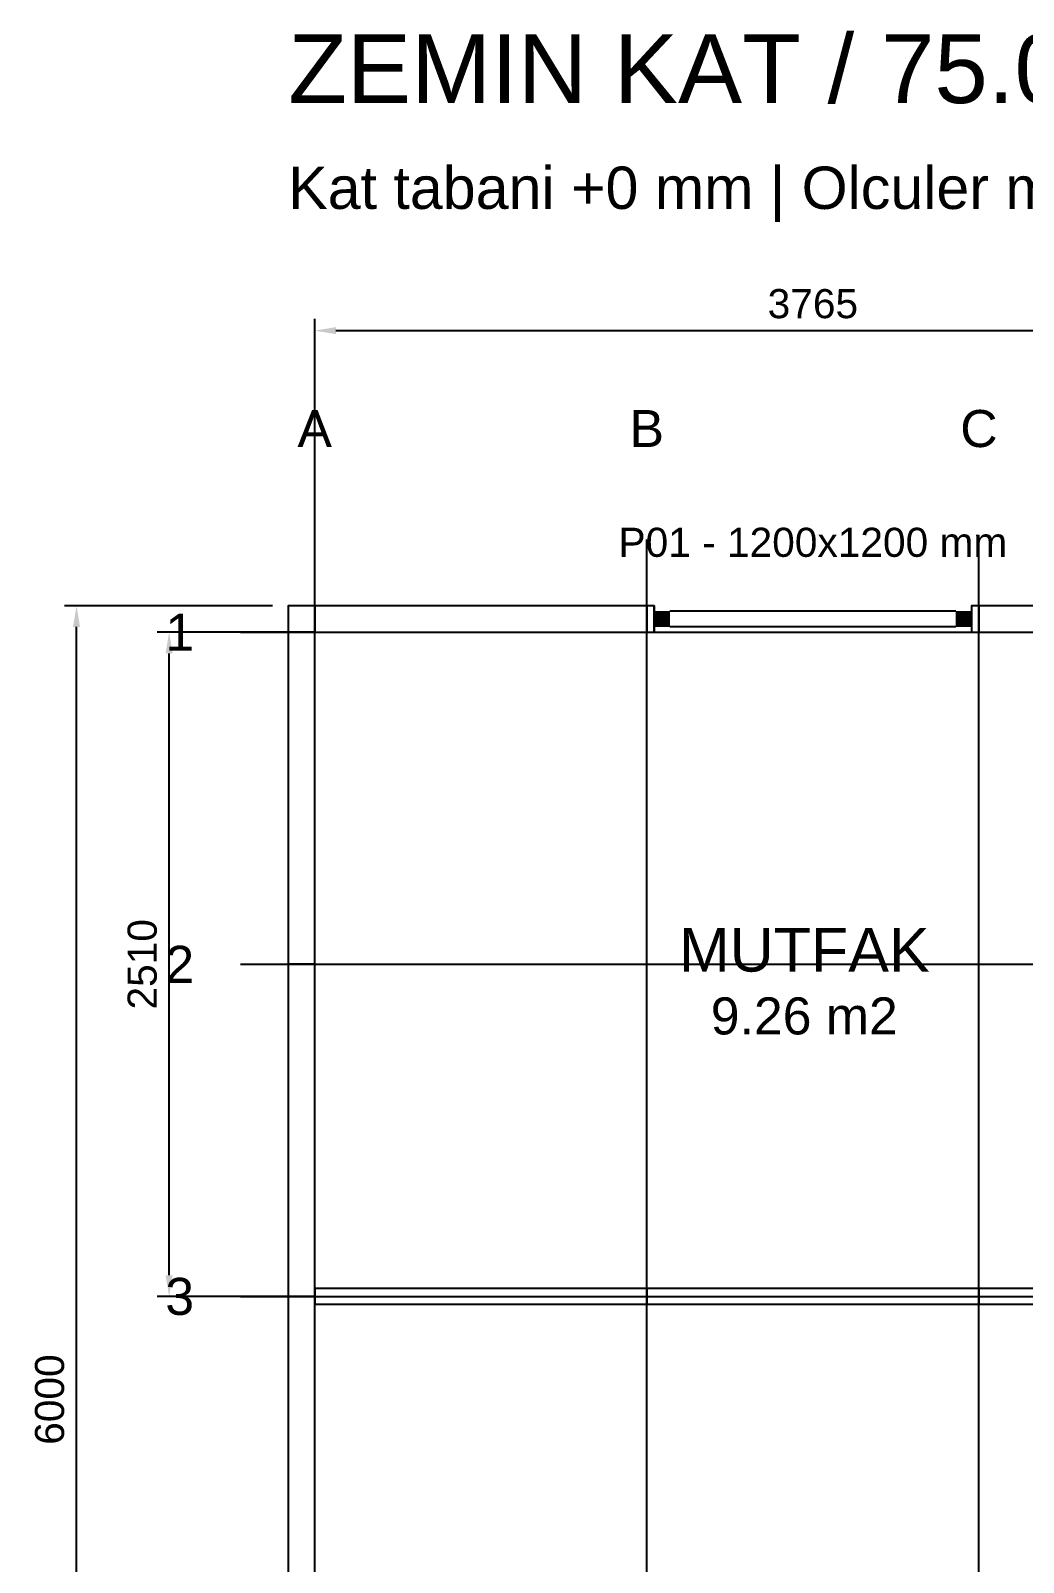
# Model space of a CAD drawing. Header units: millimetres. Extents: x -973 to 28250, y -35942 to 8545.
# Drawn here: x -973 to 2778, y -10615 to -4826 of the extents above; entities that cross this region are included whole.
import ezdxf
from ezdxf.enums import TextEntityAlignment as Align

# ---------------------------------------------------------------- set-up
doc = ezdxf.new("R2010")
doc.units = ezdxf.units.MM
for name, color, linetype in [('PENCERE', 10, 'Continuous'), ('R02_AKS', 8, 'Continuous'), ('R02_DUVAR', 7, 'Continuous'), ('R02_KOLON', 3, 'Continuous'), ('R02_OLCU', 4, 'Continuous'), ('R02_OZEL', 6, 'Continuous'), ('R02_PENCERE', 4, 'Continuous'), ('R02_YAZI', 7, 'Continuous')]:
    doc.layers.add(name, color=color, linetype=linetype)
doc.styles.get("Standard").update_dxf_attribs({"font": 'Arial.ttf'})
doc.dimstyles.new('ISO-25', dxfattribs={"dimtxt": 12, "dimasz": 3, "dimexe": 1.25, "dimexo": 0.625, "dimgap": 4, "dimtad": 1, "dimtxsty": 'Standard', "dimcen": 2.5, "dimadec": 0, "dimazin": 0, "dimtfac": 1, "dimtmove": 0, "dimatfit": 3, "dimfxl": 1, "dimarcsym": 0})

# ---------------------------------------------------------------- blocks, each defined once
blk = doc.blocks.new('R02_CK_D01_H_1_1_P')
blk.add_lwpolyline([(0, 0), (1255, 0), (1255, 100), (0, 100)], close=True)
blk = doc.blocks.new('R02_SRC_P01')
at = {"layer": 'PENCERE', "color": 1}
for p, q in [((53387.01, 8192.86), (53397.01, 8192.86)), ((53389.01, 8186.86), (53389.01, 8078.86)), ((53395.01, 8186.86), (53395.01, 8078.86)), ((53387.01, 8072.86), (53397.01, 8072.86))]:
    blk.add_line(p, q, dxfattribs=at)
for points in [[(53389.01, 8192.86), (53389.01, 8186.86), (53395.01, 8192.86), (53395.01, 8186.86)], [(53389.01, 8072.86), (53389.01, 8078.86), (53395.01, 8072.86), (53395.01, 8078.86)]]:
    blk.add_solid(points, dxfattribs=at)
blk = doc.blocks.new('R02_CK_D05_H_1_1_P')
for points in [[(0, 0), (27.5, 0), (27.5, 100), (0, 100)], [(1227.5, 0), (1255, 0), (1255, 100), (1227.5, 100)]]:
    blk.add_lwpolyline(points, close=True)
at = {"xscale": 10, "yscale": 10, "rotation": 270}
blk.add_blockref('R02_SRC_P01', (-80701.10801, 533970.0577), dxfattribs=at)
blk = doc.blocks.new('R02_CK_D01_V_1_1_P')
blk.add_lwpolyline([(0, 0), (1255, 0), (1255, 100), (0, 100)], close=True)
blk = doc.blocks.new('R02_CK_I01_H_1_1_P')
blk.add_lwpolyline([(0, 0), (1255, 0), (1255, 60), (0, 60)], close=True)
blk = doc.blocks.new('R02_CK_I04_H_1_1_P')
blk.add_lwpolyline([(0, 0), (1225, 0), (1225, 60), (0, 60)], close=True)
blk = doc.blocks.new('*D305')
at = {"layer": 'Defpoints', "color": 0, "transparency": 16777216}
for p in [(-800, -7000), (0, -7000), (0, -13000)]:
    blk.add_point(p, dxfattribs=at)
at = {"layer": 'R02_OLCU', "color": 4, "lineweight": -2, "transparency": 16777216}
for p, q in [((-60, -7000), (-845, -7000)), ((-800, -12920), (-800, -7080)), ((-60, -13000), (-845, -13000))]:
    blk.add_line(p, q, dxfattribs=at)
at = {"layer": 'R02_OLCU', "color": 4, "transparency": 16777216}
for points in [[(-813.3, -7080), (-786.7, -7080), (-800, -7000)], [(-813.3, -12920), (-786.7, -12920), (-800, -13000)]]:
    blk.add_solid(points, dxfattribs=at)
at = {"layer": 'R02_OLCU', "color": 4, "transparency": 16777216, "insert": (-901.2, -10000), "char_height": 110, "attachment_point": 5, "rotation": 90}
blk.add_mtext('6000', dxfattribs=at)
blk = doc.blocks.new('*D306')
at = {"layer": 'Defpoints', "color": 0, "transparency": 16777216}
for p in [(3865, -5960), (100, -7000), (3865, -7000)]:
    blk.add_point(p, dxfattribs=at)
at = {"layer": 'R02_OLCU', "color": 4, "lineweight": -2, "transparency": 16777216}
for p, q in [((100, -6940), (100, -5915)), ((180, -5960), (3785, -5960)), ((3865, -6940), (3865, -5915))]:
    blk.add_line(p, q, dxfattribs=at)
at = {"layer": 'R02_OLCU', "color": 4, "transparency": 16777216}
for points in [[(180, -5946.7), (180, -5973.3), (100, -5960)], [(3785, -5946.7), (3785, -5973.3), (3865, -5960)]]:
    blk.add_solid(points, dxfattribs=at)
at = {"layer": 'R02_OLCU', "color": 4, "transparency": 16777216, "insert": (1982.5, -5858.8), "char_height": 110, "attachment_point": 5}
blk.add_mtext('3765', dxfattribs=at)
blk = doc.blocks.new('*D310')
at = {"layer": 'Defpoints', "color": 0, "transparency": 16777216}
for p in [(-450, -7100), (100, -7100), (100, -9610)]:
    blk.add_point(p, dxfattribs=at)
at = {"layer": 'R02_OLCU', "color": 4, "lineweight": -2, "transparency": 16777216}
for p, q in [((40, -7100), (-495, -7100)), ((-450, -9530), (-450, -7180)), ((40, -9610), (-495, -9610))]:
    blk.add_line(p, q, dxfattribs=at)
at = {"layer": 'R02_OLCU', "color": 4, "transparency": 16777216}
for points in [[(-463.3, -7180), (-436.7, -7180), (-450, -7100)], [(-463.3, -9530), (-436.7, -9530), (-450, -9610)]]:
    blk.add_solid(points, dxfattribs=at)
at = {"layer": 'R02_OLCU', "color": 4, "transparency": 16777216, "insert": (-551.2, -8355), "char_height": 110, "attachment_point": 5, "rotation": 90}
blk.add_mtext('2510', dxfattribs=at)

msp = doc.modelspace()

# ---------------------------------------------------------------- linework, layer by layer
at = {"layer": 'R02_AKS'}
for p, q in [((100, -13180), (100, -6750)), ((1355, -13180), (1355, -6750)), ((2610, -13180), (2610, -6750)), ((-180, -7100), (12750, -7100)), ((-180, -8355), (12750, -8355)), ((-180, -9610), (12750, -9610))]:
    msp.add_line(p, q, dxfattribs=at)
at = {"layer": 'R02_KOLON'}
msp.add_lwpolyline([(0, -7100), (100, -7100), (100, -7000), (0, -7000)], close=True, dxfattribs=at)

# ---------------------------------------------------------------- block references
at = {"layer": 'R02_DUVAR'}
for name, p in [('R02_CK_D01_H_1_1_P', (100, -7100)), ('R02_CK_D05_H_1_1_P', (1355, -7100)), ('R02_CK_D01_H_1_1_P', (2610, -7100)), ('R02_CK_I01_H_1_1_P', (100, -9640)), ('R02_CK_I01_H_1_1_P', (1355, -9640))]:
    msp.add_blockref(name, p, dxfattribs=at)
at = {"layer": 'R02_DUVAR', "rotation": 90}
for p in [(100, -8355), (100, -9610), (100, -10865)]:
    msp.add_blockref('R02_CK_D01_V_1_1_P', p, dxfattribs=at)
at = {"layer": 'R02_OZEL'}
msp.add_blockref('R02_CK_I04_H_1_1_P', (2610, -9640), dxfattribs=at)

# ---------------------------------------------------------------- texts
at = {"layer": 'R02_AKS'}
for s, p in [('A', (100, -6330)), ('B', (1355, -6330)), ('C', (2610, -6330)), ('1', (-410, -7100)), ('2', (-410, -8355)), ('3', (-410, -9610))]:
    msp.add_text(s, height=140, dxfattribs=at).set_placement(p, align=Align.MIDDLE_CENTER)
at = {"layer": 'R02_PENCERE'}
msp.add_text('P01 - 1200x1200 mm', height=110, dxfattribs=at).set_placement((1982.5, -6760), align=Align.MIDDLE_CENTER)
at = {"layer": 'R02_YAZI'}
for s, height, p in [('ZEMIN KAT / 75.00 m2 BRUT', 260, (0, -5100)), ('Kat tabani +0 mm | Olculer mm | 1255 mm akslar', 160, (0, -5500))]:
    msp.add_text(s, height=height, dxfattribs=at).set_placement(p)
for s, height, p in [('MUTFAK', 165, (1950, -8300)), ('9.26 m2', 140, (1950, -8550))]:
    msp.add_text(s, height=height, dxfattribs=at).set_placement(p, align=Align.MIDDLE_CENTER)

# ---------------------------------------------------------------- dimensions: what is measured, and where the dimension line sits
at = {"layer": 'R02_OLCU'}
dim = msp.add_linear_dim(base=(3865, -5960), p1=(100, -7000), p2=(3865, -7000), dimstyle='ISO-25', override={"dimtxt": 110, "dimasz": 80, "dimexe": 45, "dimexo": 60, "dimgap": 45, "dimdec": 1, "dimclrd": 4, "dimclre": 4, "dimclrt": 4, "dimtix": 1, "dimatfit": 1}, dxfattribs=at)
dim.commit()
dim.dimension.update_dxf_attribs({"geometry": '*D306', "text_midpoint": (1982.5, -5858.8)})
for base, p1, p2, picture, middle in [((-800, -7000), (0, -13000), (0, -7000), '*D305', (-901.16, -10000)), ((-450, -7100), (100, -9610), (100, -7100), '*D310', (-551.16, -8355))]:
    dim = msp.add_linear_dim(base=base, p1=p1, p2=p2, angle=90, dimstyle='ISO-25', override={"dimtxt": 110, "dimasz": 80, "dimexe": 45, "dimexo": 60, "dimgap": 45, "dimdec": 1, "dimclrd": 4, "dimclre": 4, "dimclrt": 4, "dimtix": 1, "dimatfit": 1}, dxfattribs=at)
    dim.commit()
    dim.dimension.update_dxf_attribs({"geometry": picture, "text_midpoint": middle})

doc.saveas('drawing.dxf')
